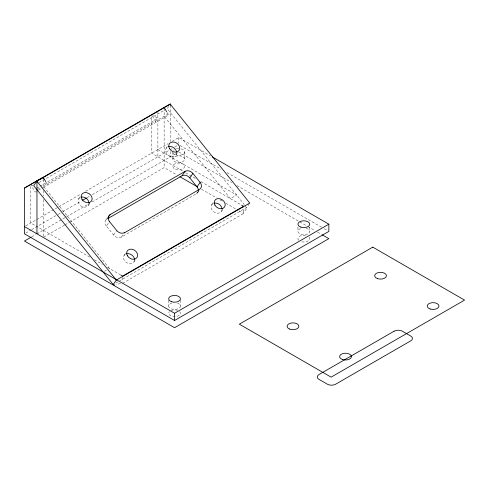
<?xml version="1.0" encoding="UTF-8"?>
<svg xmlns="http://www.w3.org/2000/svg" width="489" height="489" viewBox="0 0 489 489"><rect width="100%" height="100%" fill="white"/><g stroke="black" fill="none" stroke-linecap="round" stroke-linejoin="round"><path stroke-width="0.37" stroke-dasharray="2.44 1.83" d="M78.595 198.84L80.153 196.615M88.454 205.301L89.628 203.632M168.717 106.413L167.152 108.637L244.249 204.543M198.259 191.217A5.899 4.652 35.1 0 1 196.437 193.76L121.382 237.092A5.899 4.652 35.1 0 1 113.601 235.007L106.376 226.022L108.919 222.409M166.156 148.283L167.33 146.614M113.601 235.007L116.724 230.557M176.022 154.744L177.195 153.075M121.382 237.092L123.528 234.035M124.096 255.441L126.437 252.104M133.962 261.902L135.129 260.234M196.437 193.76L198.002 191.535M211.664 204.885L213.228 202.66M221.523 211.346L222.697 209.677M249.366 203.607L246.627 207.501L119.799 280.729M197.758 192.495L199.28 190.331M105.875 220.019L107.8 217.409M38.998 182.629L165.832 109.402M36.962 188.076L39.603 186.553M40.263 186.168L157.886 118.265L152.88 115.373M37.586 189.304L41.962 186.774M109.457 268.455L43.215 186.052L170.398 112.629M36.369 191.407L35.129 192.128L31.076 185.105M38.429 190.221L43.056 187.55M43.215 187.458L168.564 115.086L167.091 112.537M25.703 225.875L80.923 193.992M85.551 191.321L168.185 143.613M172.14 141.327L178.736 137.525L210.478 155.85M25.77 233.057L31.045 230.013M31.706 229.634L57.445 214.769M58.075 214.408L62.072 212.104M62.69 211.743L81.235 201.04M87.085 197.66L89.823 196.077M92.36 194.61L172.14 148.552M174.781 147.03L177.415 145.508M31.706 236.853L35.66 234.573M36.962 233.821L89.725 203.357M92.115 201.975L177.415 152.727M64.359 225.221L43.215 237.434L43.215 198.999M65.019 224.842L68.986 222.55M69.646 222.171L164.139 167.617L176.615 174.817M104.45 271.34L106.327 270.258M115.832 283.015L119.139 281.108M122.666 283.302L243.589 213.485L243.589 207.709M120.483 283.375L116.046 284.72M180.056 145.508L221.059 169.182M227.012 172.617L321.579 227.214M324.219 228.742L327.526 230.649M178.736 151.969L231.639 182.513M236.927 185.563L299.091 221.456M299.751 221.835L307.025 226.034M307.691 226.419L314.965 230.619M317.606 232.147L321.579 234.439M157.886 149.561L236.639 195.025L230.38 198.638L164.139 116.235M182.525 171.009L151.633 153.173L151.633 116.162M185.783 172.886L195.655 178.589M200.869 181.596L240.967 204.744M201.566 189.225L216.67 197.941M219.952 199.836L222.581 201.358M225.863 203.253L235.71 208.937M238.993 210.832L243.589 213.485L243.394 212.648L246.878 208.326L244.72 205.136M31.956 185.19L33.209 185.912M89.835 257.122L30.703 222.99L30.703 185.979M94.432 259.781L102.311 264.329M107.488 267.318L120.037 274.561M152.366 115.93L156.052 122.311M46.162 182.354L47.635 184.903M309.726 227.079L309.726 231.413M297.935 227.079L297.935 231.413M184.634 151.969L184.634 159.188A5.899 3.405 0 0 1 175.789 162.14A5.899 3.405 0 0 1 175.789 156.242A5.899 3.405 0 0 1 184.634 159.188M180.459 300.264L180.459 306.047M178.736 137.525L178.736 143.301M172.837 151.969L172.837 159.188M170.398 105.288L170.398 141.553M170.398 151.456L170.398 156.78M168.668 300.264L168.668 306.047M164.139 108.161L164.139 167.617M157.886 111.04L157.886 156.78M122.666 277.526L122.666 281.86M43.215 179.445L43.215 186.052M43.215 190.624L43.215 195.948M181.077 148.845A5.899 3.405 0 0 1 182.464 154.603A5.899 3.405 0 0 1 172.965 152.666M173.577 150.312A5.899 3.405 0 0 1 174.206 149.787M176.395 148.845A5.899 3.405 0 0 1 178.736 148.564M306.175 228.29A5.899 3.405 0 0 1 308.492 233.497A5.899 3.405 0 0 1 299.17 233.497A5.899 3.405 0 0 1 301.487 228.29M177.428 303.07A5.899 3.405 0 0 1 179.102 308.217A5.899 3.405 0 0 1 170.025 308.217A5.899 3.405 0 0 1 171.706 303.07M179.738 311.634A5.899 3.405 0 0 1 174.567 316.67A5.899 3.405 0 0 1 169.39 311.634M171.034 310.539A5.899 3.405 0 0 1 177.751 310.405M309.195 237.22A5.899 3.405 0 0 1 307.691 241.211A5.899 3.405 0 0 1 300.643 241.499M298.657 240.27A5.899 3.405 0 0 1 299.812 236.144A5.899 3.405 0 0 1 307.019 235.771M176.608 152.745A5.899 4.652 35.1 0 1 168.742 155.533A5.899 4.652 35.1 0 1 167.482 147.018M106.376 226.022A5.899 4.652 35.1 0 1 106.932 219.121M222.098 209.592A5.899 4.652 35.1 0 1 213.882 211.896A5.899 4.652 35.1 0 1 213.412 203.406M134.506 260.386A5.899 4.652 35.1 0 1 126.553 262.617A5.899 4.652 35.1 0 1 125.215 254.304M89.029 203.546A5.899 4.652 35.1 0 1 80.93 205.93A5.899 4.652 35.1 0 1 80.123 197.464M175.429 169.231A5.899 3.405 0 0 0 184.616 166.657A5.899 3.405 0 0 0 176.156 163.35A5.899 3.405 0 0 0 175.429 169.231"/><path stroke-width="0.73" d="M113.191 284.537L116.321 280.087L249.751 203.051L170.276 104.194L36.84 181.23L33.717 185.679L113.191 284.537L114.585 285.008M107.91 217.733L110.062 214.671L185.117 171.339A5.899 4.652 35.1 0 1 192.898 173.424L200.123 182.409A5.899 4.652 35.1 0 1 199.567 189.31L124.31 232.923M109.31 221.853L109.505 221.572A5.899 4.652 35.1 0 1 110.062 214.677M107.592 218.742L181.994 175.789L185.117 171.339M181.994 175.789A5.899 4.652 35.1 0 1 189.775 177.874L192.898 173.424M198.338 190.496A5.899 4.652 35.1 0 0 196.994 186.859L200.123 182.409M212.373 156.945L328.852 224.188L328.852 231.413L174.567 320.491L24.45 233.821L24.45 188.076L43.215 177.244L45.795 181.712M24.45 188.076L170.398 103.815L170.398 105.331M82.555 200.276L86.522 197.984M31.045 237.238L24.45 241.04L174.567 327.709L328.852 238.638L322.239 234.818M24.45 226.596L174.567 313.266L328.852 224.188M241.609 205.117L243.589 206.266L122.666 276.077L120.685 274.934M179.897 176.712L197.629 186.951M189.775 177.874L196.994 186.859M109.505 221.572L116.724 230.557A5.899 4.652 35.1 0 0 124.506 232.642M36.84 181.23L116.321 280.087M164.139 107.427L166.718 111.895M174.567 313.266L174.567 320.491M43.215 177.244L43.215 178.711M36.962 180.857L36.962 233.821M168.369 146.639A5.899 4.652 35.1 0 1 176.59 152.25M213.87 203.241A5.899 4.652 35.1 0 1 222.11 209.103M126.303 253.797A5.899 4.652 35.1 0 1 134.524 259.408M81.04 197.128A5.899 4.652 35.1 0 1 89.022 202.807M372.783 247.141L239.347 324.176L331.114 377.153L464.55 300.112L372.783 247.141M394.055 331.224L318.993 374.556A5.899 3.405 0 0 0 318.993 379.372L327.337 384.189A5.899 3.405 0 0 0 335.674 384.189L410.729 340.851A5.899 3.405 0 0 0 410.729 336.041L402.392 331.224A5.899 3.405 0 0 0 394.055 331.224M300.882 227.141A5.899 3.405 0 0 0 309.726 224.188A5.899 3.405 0 0 0 300.882 221.242A5.899 3.405 0 0 0 300.882 227.141M171.615 301.768A5.899 3.405 0 0 0 180.459 298.822A5.899 3.405 0 0 0 171.615 295.876A5.899 3.405 0 0 0 171.615 301.768M169.469 148.632A5.899 4.652 35.1 0 0 179.023 150.484A5.899 4.652 35.1 0 0 174.163 142.079A5.899 4.652 35.1 0 0 169.469 148.632M214.971 205.233A5.899 4.652 35.1 0 0 224.524 207.085A5.899 4.652 35.1 0 0 219.665 198.681A5.899 4.652 35.1 0 0 214.971 205.233M127.409 255.79A5.899 4.652 35.1 0 0 136.963 257.642A5.899 4.652 35.1 0 0 132.097 249.237A5.899 4.652 35.1 0 0 127.409 255.79M81.901 199.188A5.899 4.652 35.1 0 0 91.455 201.04A5.899 4.652 35.1 0 0 86.596 192.635A5.899 4.652 35.1 0 0 81.901 199.188M342.581 359.549A5.899 3.405 0 0 0 351.426 356.603A5.899 3.405 0 0 0 342.581 353.651A5.899 3.405 0 0 0 342.581 359.549M430.149 308.993A5.899 3.405 0 0 0 438.994 306.047A5.899 3.405 0 0 0 430.149 303.094A5.899 3.405 0 0 0 430.149 308.993M289.684 329.085A5.899 3.405 0 0 0 298.871 326.511A5.899 3.405 0 0 0 290.411 323.205A5.899 3.405 0 0 0 289.684 329.085M377.606 278.657A5.899 3.405 0 0 0 386.457 275.71A5.899 3.405 0 0 0 377.606 272.764A5.899 3.405 0 0 0 377.606 278.657"/></g></svg>
